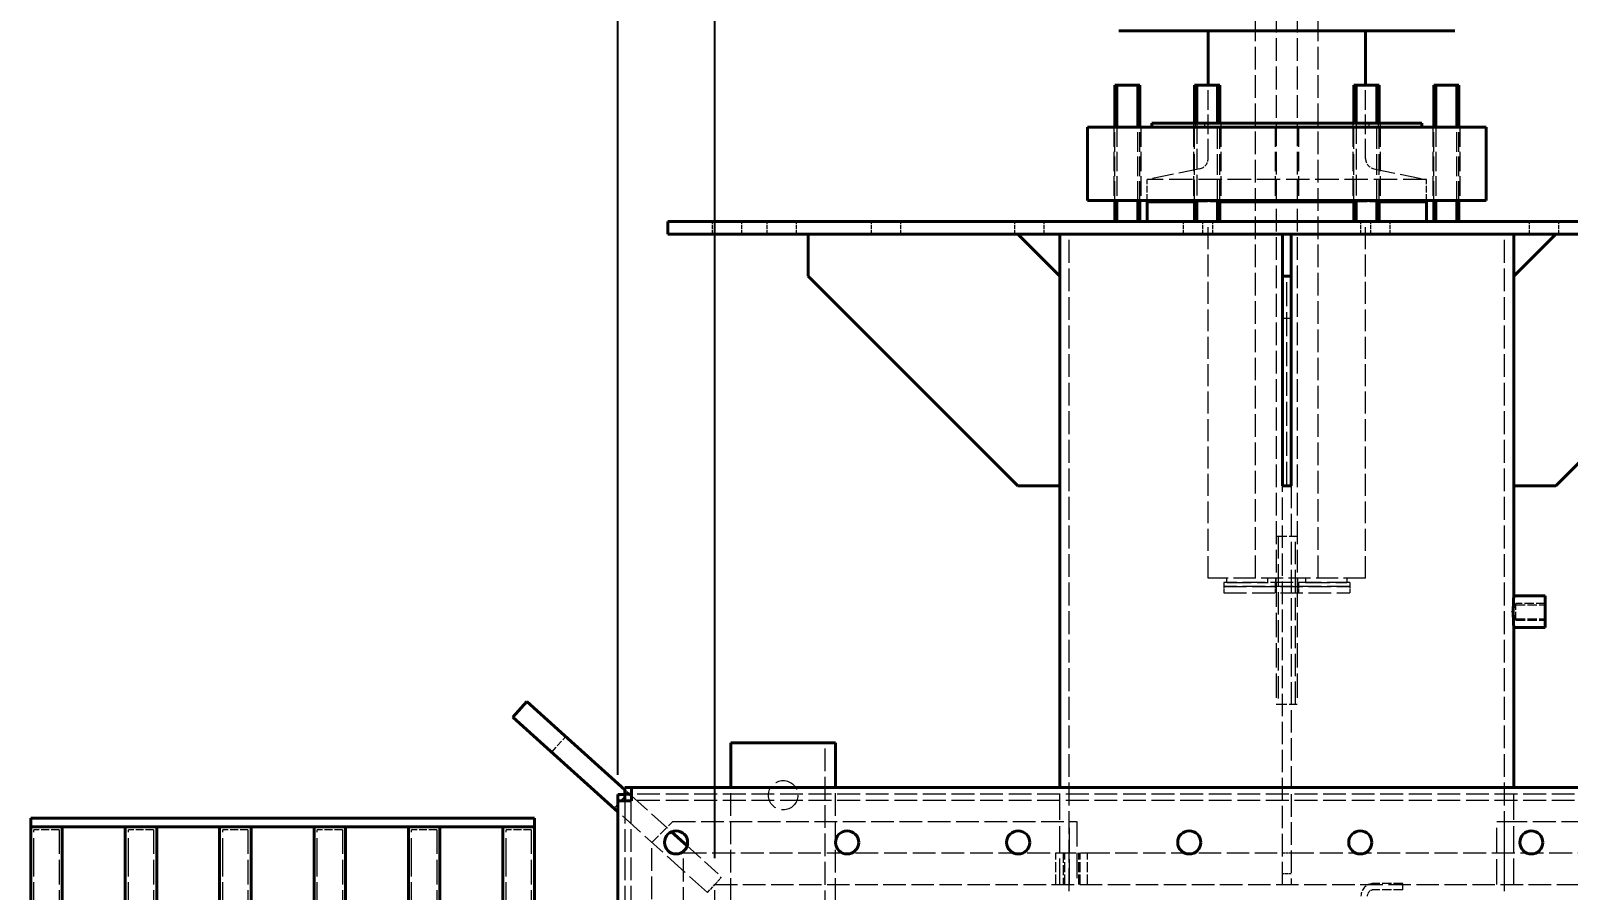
# Model space of a CAD drawing. Header units: millimetres. Extents: x 0 to 5945, y 0 to 4205.
# Drawn here: x 1178 to 1910, y 2870 to 3280 of the extents above; entities that cross this region are included whole.
import ezdxf

# ---------------------------------------------------------------- set-up
doc = ezdxf.new("R2010")
doc.units = ezdxf.units.MM
doc.header["$LTSCALE"] = 5
doc.linetypes.add('DASHED', pattern=[0.2067, 0.1654, -0.0413])
for name, color, linetype, lineweight in [('가려진 것(ISO)', 2, 'DASHED', 18), ('가시적인 것(ISO)', 3, 'Continuous', 40), ('가시적인 좁은 것(ISO)', 3, 'Continuous', 35), ('치수(ISO)', 2, 'Continuous', 25)]:
    doc.layers.add(name, color=color, linetype=linetype, lineweight=lineweight)
doc.styles.add('치수 텍스트_PSTEK_POSCO', font='isocp.shx')
doc.dimstyles.new('치수_PSTEK_POSCO', dxfattribs={"dimscale": 5, "dimtxt": 5, "dimasz": 2.5, "dimexe": 2, "dimexo": 2.5, "dimgap": 1, "dimtad": 1, "dimrnd": 1e-08, "dimdsep": 46, "dimtxsty": '치수 텍스트_PSTEK_POSCO', "dimcen": 0.09, "dimdle": 10, "dimclrd": 7, "dimclre": 7, "dimclrt": 2, "dimadec": 1, "dimazin": 2, "dimtfac": 1, "dimtmove": 0, "dimatfit": 3, "dimfxl": 0, "dimtolj": 1, "dimlwd": -1, "dimlwe": -1, "dimarcsym": 0})

# ---------------------------------------------------------------- blocks, each defined once
blk = doc.blocks.new('*D26')
at = {"layer": 'Defpoints', "color": 0}
for p in [(1776.38, 3797.88), (1776.38, 3680.96), (1457.68, 2912.76)]:
    blk.add_point(p, dxfattribs=at)
at = {"layer": '치수(ISO)', "color": 7}
for p, q in [((1457.68, 2925.26), (1457.68, 3807.88)), ((1776.38, 3693.46), (1776.38, 3807.88)), ((1470.18, 3797.88), (1763.88, 3797.88))]:
    blk.add_line(p, q, dxfattribs=at)
for points in [[(1470.18, 3799.96), (1470.18, 3795.8), (1457.68, 3797.88)], [(1763.88, 3799.96), (1763.88, 3795.8), (1776.38, 3797.88)]]:
    blk.add_solid(points, dxfattribs=at)
at = {"layer": '치수(ISO)', "color": 2, "insert": (1584.53, 3815.38), "char_height": 25, "attachment_point": 4, "style": '치수 텍스트_PSTEK_POSCO'}
blk.add_mtext('\\A1;318.7', dxfattribs=at)
blk = doc.blocks.new('*D31')
at = {"layer": 'Defpoints', "color": 0}
for p in [(1776.38, 3745.92), (1776.38, 3680.96), (1503.88, 2872.96)]:
    blk.add_point(p, dxfattribs=at)
at = {"layer": '치수(ISO)', "color": 7}
for p, q in [((1503.88, 2885.46), (1503.88, 3755.92)), ((1776.38, 3693.46), (1776.38, 3755.92)), ((1516.38, 3745.92), (1763.88, 3745.92))]:
    blk.add_line(p, q, dxfattribs=at)
for points in [[(1516.38, 3748.01), (1516.38, 3743.84), (1503.88, 3745.92)], [(1763.88, 3748.01), (1763.88, 3743.84), (1776.38, 3745.92)]]:
    blk.add_solid(points, dxfattribs=at)
at = {"layer": '치수(ISO)', "color": 2, "insert": (1604.29, 3763.42), "char_height": 25, "attachment_point": 4, "style": '치수 텍스트_PSTEK_POSCO'}
blk.add_mtext('\\A1;272.5', dxfattribs=at)

msp = doc.modelspace()

# ---------------------------------------------------------------- linework, layer by layer
at = {"layer": '가려진 것(ISO)', "ltscale": 13.110788}
for p, q in [((1771.376, 3560.957), (1771.376, 3018.957)), ((1781.376, 3560.957), (1781.376, 3018.957))]:
    msp.add_line(p, q, dxfattribs=at)
at = {"layer": '가려진 것(ISO)', "ltscale": 13.038219}
for p, q in [((1761.376, 3018.957), (1761.376, 3557.957)), ((1791.376, 3018.957), (1791.376, 3557.957))]:
    msp.add_line(p, q, dxfattribs=at)
at = {"layer": '가려진 것(ISO)', "ltscale": 11.26547}
for p, q in [((1738.876, 3219.028), (1738.876, 3253.957)), ((1813.876, 3219.028), (1813.876, 3253.957))]:
    msp.add_line(p, q, dxfattribs=at)
at = {"layer": '가려진 것(ISO)', "ltscale": 11.288502}
for p, q in [((1693.876, 3233.957), (1693.876, 3198.957)), ((1694.376, 3198.957), (1694.376, 3233.957)), ((1695.426, 3233.957), (1695.426, 3198.957)), ((1705.326, 3198.957), (1705.326, 3233.957)), ((1706.376, 3198.957), (1706.376, 3233.957)), ((1706.876, 3233.957), (1706.876, 3198.957)), ((1731.876, 3233.957), (1731.876, 3198.957)), ((1744.876, 3233.957), (1744.876, 3198.957)), ((1770.876, 3233.957), (1770.876, 3198.957)), ((1781.876, 3233.957), (1781.876, 3198.957)), ((1807.876, 3233.957), (1807.876, 3198.957)), ((1820.876, 3233.957), (1820.876, 3198.957)), ((1845.876, 3233.957), (1845.876, 3198.957)), ((1846.376, 3198.957), (1846.376, 3233.957)), ((1847.426, 3233.957), (1847.426, 3198.957)), ((1857.326, 3198.957), (1857.326, 3233.957)), ((1858.376, 3198.957), (1858.376, 3233.957)), ((1858.876, 3233.957), (1858.876, 3198.957))]:
    msp.add_line(p, q, dxfattribs=at)
at = {"layer": '가려진 것(ISO)', "ltscale": 0.761779}
for p, q in [((1731.876, 3235.957), (1731.876, 3233.957)), ((1732.889, 3233.957), (1732.889, 3235.957)), ((1737.186, 3235.957), (1737.186, 3233.957)), ((1744.876, 3235.957), (1744.876, 3233.957)), ((1807.876, 3235.957), (1807.876, 3233.957)), ((1815.567, 3233.957), (1815.567, 3235.957)), ((1819.864, 3235.957), (1819.864, 3233.957)), ((1820.876, 3235.957), (1820.876, 3233.957)), ((1774.376, 3142.957), (1776.376, 3142.957)), ((1776.376, 3142.957), (1778.376, 3142.957)), ((1747.589, 3018.957), (1747.589, 3016.957)), ((1767.376, 3016.957), (1767.376, 3018.957)), ((1771.126, 3016.957), (1771.126, 3018.957)), ((1771.376, 3016.957), (1771.376, 3018.957)), ((1781.376, 3018.957), (1781.376, 3016.957)), ((1781.626, 3016.957), (1781.626, 3018.957)), ((1785.376, 3016.957), (1785.376, 3018.957)), ((1805.164, 3016.957), (1805.164, 3018.957)), ((1746.376, 3016.957), (1746.376, 3014.957)), ((1770.876, 3016.957), (1770.876, 3014.957)), ((1781.876, 3016.957), (1781.876, 3014.957)), ((1806.376, 3016.957), (1806.376, 3014.957))]:
    msp.add_line(p, q, dxfattribs=at)
at = {"layer": '가려진 것(ISO)', "ltscale": 11.933559}
for p, q in [((1732.376, 3198.957), (1732.376, 3235.957)), ((1733.426, 3235.957), (1733.426, 3198.957)), ((1743.326, 3198.957), (1743.326, 3235.957)), ((1744.376, 3198.957), (1744.376, 3235.957)), ((1808.376, 3198.957), (1808.376, 3235.957)), ((1809.426, 3235.957), (1809.426, 3198.957)), ((1819.326, 3198.957), (1819.326, 3235.957)), ((1820.376, 3198.957), (1820.376, 3235.957))]:
    msp.add_line(p, q, dxfattribs=at)
at = {"layer": '가려진 것(ISO)', "ltscale": 12.357414}
for p, q in [((1734.889, 3214.132), (1709.876, 3208.957)), ((1817.863, 3214.132), (1842.876, 3208.957))]:
    msp.add_line(p, q, dxfattribs=at)
at = {"layer": '가려진 것(ISO)', "ltscale": 13.476273}
msp.add_line((1842.876, 3208.957), (1709.876, 3208.957), dxfattribs=at)
at = {"layer": '가려진 것(ISO)', "ltscale": 3.809293}
for p, q in [((1709.876, 3198.957), (1709.876, 3208.957)), ((1842.876, 3198.957), (1842.876, 3208.957)), ((1426.095, 2936.024), (1432.79, 2943.451)), ((1455.806, 2909.242), (1462.501, 2916.669))]:
    msp.add_line(p, q, dxfattribs=at)
at = {"layer": '가려진 것(ISO)', "ltscale": 5.598278}
for p, q in [((1744.376, 3198.457), (1732.376, 3198.457)), ((1820.376, 3198.457), (1808.376, 3198.457))]:
    msp.add_line(p, q, dxfattribs=at)
at = {"layer": '가려진 것(ISO)', "ltscale": 0.19037}
for p, q in [((1738.876, 3198.457), (1738.876, 3198.957)), ((1813.876, 3198.457), (1813.876, 3198.957))]:
    msp.add_line(p, q, dxfattribs=at)
at = {"layer": '가려진 것(ISO)', "ltscale": 2.285536}
for p, q in [((1502.701, 3182.957), (1502.701, 3188.957)), ((1516.701, 3182.957), (1516.701, 3188.957)), ((1528.805, 3182.957), (1528.805, 3188.957)), ((1542.805, 3182.957), (1542.805, 3188.957)), ((1578.458, 3182.957), (1578.458, 3188.957)), ((1592.458, 3182.957), (1592.458, 3188.957)), ((1646.799, 3182.957), (1646.799, 3188.957)), ((1660.799, 3182.957), (1660.799, 3188.957)), ((1727.139, 3182.957), (1727.139, 3188.957)), ((1736.376, 3182.957), (1736.376, 3188.957)), ((1741.139, 3182.957), (1741.139, 3188.957)), ((1811.614, 3182.957), (1811.614, 3188.957)), ((1816.376, 3182.957), (1816.376, 3188.957)), ((1825.614, 3182.957), (1825.614, 3188.957)), ((1891.954, 3182.957), (1891.954, 3188.957)), ((1905.954, 3182.957), (1905.954, 3188.957))]:
    msp.add_line(p, q, dxfattribs=at)
at = {"layer": '가려진 것(ISO)', "ltscale": 12.653046}
for p, q in [((1738.876, 3018.957), (1738.876, 3188.957)), ((1813.876, 3018.957), (1813.876, 3188.957))]:
    msp.add_line(p, q, dxfattribs=at)
at = {"layer": '가려진 것(ISO)', "ltscale": 13.175996}
for p, q in [((1672.726, 2869.757), (1672.726, 3182.957)), ((1880.026, 2869.757), (1880.026, 3182.957))]:
    msp.add_line(p, q, dxfattribs=at)
at = {"layer": '가려진 것(ISO)', "ltscale": 13.822656}
msp.add_line((1776.376, 3062.957), (1776.376, 3162.957), dxfattribs=at)
at = {"layer": '가려진 것(ISO)', "ltscale": 12.934065}
for p, q in [((1774.376, 2872.957), (1774.376, 3062.957)), ((1778.376, 3062.957), (1778.376, 2872.957))]:
    msp.add_line(p, q, dxfattribs=at)
at = {"layer": '가려진 것(ISO)', "ltscale": 5.983681}
for p, q in [((1771.376, 3038.957), (1781.376, 3038.957)), ((1771.376, 2958.957), (1781.376, 2958.957))]:
    msp.add_line(p, q, dxfattribs=at)
at = {"layer": '가려진 것(ISO)', "ltscale": 12.901145}
for p, q in [((1772.273, 3038.957), (1772.273, 2958.957)), ((1780.479, 2958.957), (1780.479, 3038.957))]:
    msp.add_line(p, q, dxfattribs=at)
at = {"layer": '가려진 것(ISO)', "ltscale": 12.665669}
msp.add_line((1813.876, 3018.957), (1738.876, 3018.957), dxfattribs=at)
at = {"layer": '가려진 것(ISO)', "ltscale": 13.027546}
for p, q in [((1806.376, 3016.957), (1746.376, 3016.957)), ((1746.376, 3014.957), (1806.376, 3014.957)), ((1806.376, 3014.957), (1746.376, 3014.957)), ((1746.376, 3011.957), (1806.376, 3011.957))]:
    msp.add_line(p, q, dxfattribs=at)
at = {"layer": '가려진 것(ISO)', "ltscale": 1.142718}
for p, q in [((1746.376, 3014.957), (1746.376, 3011.957)), ((1770.876, 3014.957), (1770.876, 3011.957)), ((1781.876, 3014.957), (1781.876, 3011.957)), ((1806.376, 3014.957), (1806.376, 3011.957)), ((1831.693, 2870.357), (1831.693, 2873.357))]:
    msp.add_line(p, q, dxfattribs=at)
at = {"layer": '가려진 것(ISO)', "ltscale": 14.066348}
for p, q in [((1747.724, 3016.957), (1767.488, 3016.957)), ((1785.265, 3016.957), (1805.029, 3016.957))]:
    msp.add_line(p, q, dxfattribs=at)
at = {"layer": '가려진 것(ISO)', "ltscale": 14.029995}
for p, q in [((1771.376, 3016.957), (1771.376, 2958.957)), ((1781.376, 3016.957), (1781.376, 2958.957))]:
    msp.add_line(p, q, dxfattribs=at)
at = {"layer": '가려진 것(ISO)', "ltscale": 1.476918}
for q in [(1885.526, 3006.281), (1885.526, 2999.634)]:
    msp.add_line((1883.529, 3002.957), q, dxfattribs=at)
at = {"layer": '가려진 것(ISO)', "ltscale": 5.33305}
for p, q in [((1899.526, 3006.957), (1885.526, 3006.957)), ((1885.526, 3006.281), (1899.526, 3006.281)), ((1885.526, 2999.634), (1899.526, 2999.634)), ((1885.526, 2998.957), (1899.526, 2998.957)), ((1831.693, 2873.357), (1817.693, 2873.357)), ((1831.693, 2870.357), (1817.693, 2870.357))]:
    msp.add_line(p, q, dxfattribs=at)
at = {"layer": '가려진 것(ISO)', "ltscale": 4.786925}
msp.add_line((1885.526, 2998.957), (1885.526, 3006.957), dxfattribs=at)
at = {"layer": '가려진 것(ISO)', "ltscale": 13.090868}
msp.add_line((1556.376, 2250.457), (1556.376, 2940.457), dxfattribs=at)
at = {"layer": '가려진 것(ISO)', "ltscale": 1.187125}
msp.add_line((1460.976, 2918.044), (1463.291, 2915.957), dxfattribs=at)
at = {"layer": '가려진 것(ISO)', "ltscale": 13.17814}
for p, q in [((2158.676, 2915.957), (1464.076, 2915.957)), ((2158.676, 2912.957), (1464.076, 2912.957))]:
    msp.add_line(p, q, dxfattribs=at)
at = {"layer": '가려진 것(ISO)', "ltscale": 13.050315}
for p, q in [((1511.376, 2271.757), (1511.376, 2919.157)), ((1561.376, 2271.757), (1561.376, 2919.157))]:
    msp.add_line(p, q, dxfattribs=at)
at = {"layer": '가려진 것(ISO)', "ltscale": 14.900823}
for p, q in [((1668.226, 2872.957), (1668.226, 2919.157)), ((1884.526, 2872.957), (1884.526, 2919.157))]:
    msp.add_line(p, q, dxfattribs=at)
at = {"layer": '가려진 것(ISO)', "ltscale": 13.064468}
for p, q in [((1460.876, 2912.757), (1460.876, 2278.157)), ((1463.876, 2912.757), (1463.876, 2278.157))]:
    msp.add_line(p, q, dxfattribs=at)
at = {"layer": '가려진 것(ISO)', "ltscale": 12.457311}
msp.add_line((1464.076, 2915.249), (1483.202, 2898.009), dxfattribs=at)
at = {"layer": '가려진 것(ISO)', "ltscale": 13.904486}
msp.add_line((1500.372, 2869.069), (1457.676, 2907.555), dxfattribs=at)
at = {"layer": '가려진 것(ISO)', "ltscale": 5.387196}
msp.add_line((1473.876, 2892.957), (1483.876, 2902.957), dxfattribs=at)
at = {"layer": '가려진 것(ISO)', "ltscale": 13.054677}
msp.add_line((1483.876, 2902.957), (1672.765, 2902.957), dxfattribs=at)
at = {"layer": '가려진 것(ISO)', "ltscale": 14.513788}
for p, q in [((1672.765, 2872.957), (1672.765, 2902.957)), ((1676.299, 2902.957), (1676.299, 2872.957)), ((1876.454, 2872.957), (1876.454, 2902.957)), ((1879.988, 2902.957), (1879.988, 2872.957))]:
    msp.add_line(p, q, dxfattribs=at)
at = {"layer": '가려진 것(ISO)', "ltscale": 4.0419}
for p, q in [((1672.765, 2902.957), (1676.299, 2902.957)), ((1876.454, 2902.957), (1879.988, 2902.957))]:
    msp.add_line(p, q, dxfattribs=at)
at = {"layer": '가려진 것(ISO)', "ltscale": 13.184026}
msp.add_line((1879.988, 2902.957), (2138.876, 2902.957), dxfattribs=at)
at = {"layer": '가려진 것(ISO)', "ltscale": 13.890018}
for p, q in [((1179.376, 2883.494), (1179.376, 2898.957)), ((1191.376, 2898.957), (1191.376, 2883.494)), ((1224.376, 2883.494), (1224.376, 2898.957)), ((1236.376, 2898.957), (1236.376, 2883.494)), ((1269.376, 2883.494), (1269.376, 2898.957)), ((1281.376, 2898.957), (1281.376, 2883.494)), ((1314.376, 2883.494), (1314.376, 2898.957)), ((1326.376, 2898.957), (1326.376, 2883.494)), ((1359.376, 2883.494), (1359.376, 2898.957)), ((1371.376, 2898.957), (1371.376, 2883.494)), ((1404.376, 2883.494), (1404.376, 2898.957)), ((1416.376, 2898.957), (1416.376, 2883.494))]:
    msp.add_line(p, q, dxfattribs=at)
at = {"layer": '가려진 것(ISO)', "ltscale": 4.571172}
for p, q in [((1191.376, 2898.957), (1179.376, 2898.957)), ((1236.376, 2898.957), (1224.376, 2898.957)), ((1281.376, 2898.957), (1269.376, 2898.957)), ((1326.376, 2898.957), (1314.376, 2898.957)), ((1371.376, 2898.957), (1359.376, 2898.957)), ((1416.376, 2898.957), (1404.376, 2898.957))]:
    msp.add_line(p, q, dxfattribs=at)
at = {"layer": '가려진 것(ISO)', "ltscale": 13.0844}
msp.add_line((1473.876, 2297.957), (1473.876, 2892.957), dxfattribs=at)
at = {"layer": '가려진 것(ISO)', "ltscale": 13.211268}
msp.add_line((1488.876, 2887.957), (1666.376, 2887.957), dxfattribs=at)
at = {"layer": '가려진 것(ISO)', "ltscale": 13.131522}
msp.add_line((1488.876, 2602.957), (1488.876, 2887.957), dxfattribs=at)
at = {"layer": '가려진 것(ISO)', "ltscale": 10.708612}
msp.add_line((1490.626, 2891.317), (1507.067, 2876.497), dxfattribs=at)
at = {"layer": '가려진 것(ISO)', "ltscale": 11.399102}
msp.add_line((1666.376, 2887.957), (1681.376, 2887.957), dxfattribs=at)
at = {"layer": '가려진 것(ISO)', "ltscale": 5.71399}
for p, q in [((1666.376, 2872.957), (1666.376, 2887.957)), ((1669.876, 2887.957), (1669.876, 2872.957)), ((1670.553, 2872.957), (1670.553, 2887.957)), ((1677.2, 2872.957), (1677.2, 2887.957)), ((1677.876, 2872.957), (1677.876, 2887.957)), ((1681.376, 2872.957), (1681.376, 2887.957))]:
    msp.add_line(p, q, dxfattribs=at)
at = {"layer": '가려진 것(ISO)', "ltscale": 12.855069}
msp.add_line((1681.376, 2887.957), (1774.376, 2887.957), dxfattribs=at)
at = {"layer": '가려진 것(ISO)', "ltscale": 1.523657}
for p, q in [((1774.376, 2887.957), (1778.376, 2887.957)), ((1778.376, 2877.957), (1774.376, 2877.957))]:
    msp.add_line(p, q, dxfattribs=at)
at = {"layer": '가려진 것(ISO)', "ltscale": 13.229877}
msp.add_line((1778.376, 2887.957), (2133.876, 2887.957), dxfattribs=at)
at = {"layer": '가려진 것(ISO)', "ltscale": 12.787186}
for p, q in [((1179.376, 2784.146), (1179.376, 2883.494)), ((1191.376, 2883.494), (1191.376, 2784.146)), ((1224.376, 2784.146), (1224.376, 2883.494)), ((1236.376, 2883.494), (1236.376, 2784.146)), ((1269.376, 2784.146), (1269.376, 2883.494)), ((1281.376, 2883.494), (1281.376, 2784.146)), ((1314.376, 2784.146), (1314.376, 2883.494)), ((1326.376, 2883.494), (1326.376, 2784.146)), ((1359.376, 2784.146), (1359.376, 2883.494)), ((1371.376, 2883.494), (1371.376, 2784.146)), ((1404.376, 2784.146), (1404.376, 2883.494)), ((1416.376, 2883.494), (1416.376, 2784.146))]:
    msp.add_line(p, q, dxfattribs=at)
at = {"layer": '가려진 것(ISO)', "ltscale": 1.993861}
msp.add_line((1500.372, 2869.069), (1503.876, 2872.957), dxfattribs=at)
at = {"layer": '가려진 것(ISO)', "ltscale": 1.815332}
msp.add_line((1503.876, 2872.957), (1507.067, 2876.497), dxfattribs=at)
at = {"layer": '가려진 것(ISO)', "ltscale": 13.097809}
msp.add_line((1503.876, 2317.957), (1503.876, 2872.957), dxfattribs=at)
at = {"layer": '가려진 것(ISO)', "ltscale": 12.936202}
msp.add_line((1503.876, 2872.957), (2118.876, 2872.957), dxfattribs=at)
at = {"layer": '가려진 것(ISO)', "ltscale": 14.212656}
msp.add_circle((1536.376, 2915.457), 7, dxfattribs=at)
at = {"layer": '가려진 것(ISO)', "ltscale": 2.603198}
for centre, start, end in [((1733.876, 3219.028), 281.689369, 0), ((1818.876, 3219.028), 180, 258.310631)]:
    msp.add_arc(centre, 5, start, end, dxfattribs=at)
at = {"layer": '가려진 것(ISO)', "ltscale": 3.590168}
msp.add_arc((1817.693, 2867.357), 6, 90, 180, dxfattribs=at)
at = {"layer": '가려진 것(ISO)', "ltscale": 1.795034}
msp.add_arc((1817.693, 2867.357), 3, 90, 180, dxfattribs=at)
at = {"layer": '가시적인 것(ISO)'}
for p, q in [((1856.376, 3279.957), (1696.376, 3279.957)), ((1738.876, 3253.957), (1738.876, 3279.957)), ((1813.876, 3253.957), (1813.876, 3279.957)), ((1706.376, 3253.957), (1694.376, 3253.957)), ((1694.376, 3233.957), (1694.376, 3253.957)), ((1706.376, 3233.957), (1706.376, 3253.957)), ((1744.376, 3253.957), (1732.376, 3253.957)), ((1732.376, 3235.957), (1732.376, 3253.957)), ((1744.376, 3235.957), (1744.376, 3253.957)), ((1820.376, 3253.957), (1808.376, 3253.957)), ((1808.376, 3235.957), (1808.376, 3253.957)), ((1820.376, 3235.957), (1820.376, 3253.957)), ((1858.376, 3253.957), (1846.376, 3253.957)), ((1846.376, 3233.957), (1846.376, 3253.957)), ((1858.376, 3233.957), (1858.376, 3253.957)), ((1871.376, 3233.957), (1681.376, 3233.957)), ((1681.376, 3233.957), (1681.376, 3198.957)), ((1712.063, 3235.957), (1712.03, 3235.957)), ((1712.03, 3235.957), (1712.03, 3233.957)), ((1712.063, 3233.957), (1712.063, 3235.957)), ((1840.69, 3235.957), (1712.063, 3235.957)), ((1840.723, 3235.957), (1840.69, 3235.957)), ((1840.69, 3235.957), (1840.69, 3233.957)), ((1840.723, 3233.957), (1840.723, 3235.957)), ((1871.376, 3233.957), (1871.376, 3198.957)), ((1681.376, 3198.957), (1871.376, 3198.957)), ((1694.376, 3188.957), (1694.376, 3198.957)), ((1706.376, 3188.957), (1706.376, 3198.957)), ((1732.376, 3198.457), (1709.876, 3198.457)), ((1709.876, 3188.957), (1709.876, 3198.457)), ((1732.376, 3188.957), (1732.376, 3198.957)), ((1744.376, 3188.957), (1744.376, 3198.957)), ((1808.376, 3198.457), (1744.376, 3198.457)), ((1808.376, 3188.957), (1808.376, 3198.957)), ((1820.376, 3188.957), (1820.376, 3198.957)), ((1842.876, 3198.457), (1820.376, 3198.457)), ((1842.876, 3188.957), (1842.876, 3198.457)), ((1846.376, 3188.957), (1846.376, 3198.957)), ((1858.376, 3188.957), (1858.376, 3198.957)), ((2071.376, 3188.957), (1481.376, 3188.957)), ((1481.376, 3182.957), (1481.376, 3188.957)), ((1481.376, 3182.957), (2071.376, 3182.957)), ((1548.226, 3182.957), (1548.226, 3162.957)), ((1668.226, 3162.957), (1648.226, 3182.957)), ((1668.226, 3162.957), (1668.226, 3182.957)), ((1774.376, 3162.957), (1774.376, 3182.957)), ((1778.376, 3182.957), (1778.376, 3162.957)), ((1884.526, 3162.957), (1884.526, 3182.957)), ((1904.526, 3182.957), (1884.526, 3162.957)), ((1548.226, 3162.957), (1648.226, 3062.957)), ((1668.226, 3062.957), (1668.226, 3162.957)), ((1778.376, 3162.957), (1774.376, 3162.957)), ((1774.376, 3062.957), (1774.376, 3162.957)), ((1778.376, 3162.957), (1778.376, 3062.957)), ((1884.526, 3162.957), (1884.526, 3062.957)), ((1904.526, 3062.957), (2004.526, 3162.957)), ((1648.226, 3062.957), (1668.226, 3062.957)), ((1668.226, 2919.157), (1668.226, 3062.957)), ((1778.376, 3062.957), (1774.376, 3062.957)), ((1884.526, 3010.457), (1884.526, 3062.957)), ((1884.526, 3062.957), (1904.526, 3062.957)), ((1899.526, 3010.457), (1884.526, 3010.457)), ((1899.526, 2995.457), (1899.526, 3010.457)), ((1899.526, 2995.457), (1884.526, 2995.457)), ((1884.526, 2919.157), (1884.526, 2995.457)), ((1414.221, 2960.19), (1407.525, 2952.762)), ((1414.221, 2960.19), (1429.076, 2946.799)), ((1422.381, 2939.371), (1407.525, 2952.762)), ((1429.076, 2946.799), (1460.976, 2918.044)), ((1457.676, 2907.555), (1422.381, 2939.371)), ((1561.376, 2940.457), (1511.376, 2940.457)), ((1511.376, 2919.157), (1511.376, 2940.457)), ((1561.376, 2919.157), (1561.376, 2940.457)), ((1460.876, 2915.857), (1457.676, 2915.857)), ((1457.676, 2912.757), (1457.676, 2915.857)), ((1460.876, 2915.857), (1460.876, 2912.757)), ((1460.976, 2915.957), (1460.976, 2919.157)), ((1460.976, 2919.157), (1464.076, 2919.157)), ((1464.076, 2915.957), (1460.976, 2915.957)), ((1463.291, 2915.957), (1464.076, 2915.249)), ((1464.076, 2919.157), (2158.676, 2919.157)), ((1464.076, 2919.157), (1464.076, 2918.3)), ((1464.076, 2918.3), (1464.076, 2912.757)), ((1457.676, 2278.157), (1457.676, 2912.757)), ((1458.534, 2912.757), (1457.676, 2912.757)), ((1464.076, 2912.757), (1458.534, 2912.757)), ((1464.076, 2912.957), (1463.876, 2912.957)), ((1463.876, 2912.957), (1463.876, 2912.757)), ((1177.876, 2904.457), (1417.876, 2904.457)), ((1177.876, 2900.457), (1177.876, 2904.457)), ((1417.876, 2900.457), (1417.876, 2904.457)), ((1177.876, 2900.457), (1177.876, 2884.008)), ((1192.876, 2900.457), (1177.876, 2900.457)), ((1192.876, 2884.008), (1192.876, 2900.457)), ((1222.876, 2900.457), (1192.876, 2900.457)), ((1222.876, 2900.457), (1222.876, 2884.008)), ((1237.876, 2900.457), (1222.876, 2900.457)), ((1237.876, 2884.008), (1237.876, 2900.457)), ((1267.876, 2900.457), (1237.876, 2900.457)), ((1267.876, 2900.457), (1267.876, 2884.008)), ((1282.876, 2900.457), (1267.876, 2900.457)), ((1282.876, 2884.008), (1282.876, 2900.457)), ((1312.876, 2900.457), (1282.876, 2900.457)), ((1312.876, 2900.457), (1312.876, 2884.008)), ((1327.876, 2900.457), (1312.876, 2900.457)), ((1327.876, 2884.008), (1327.876, 2900.457)), ((1357.876, 2900.457), (1327.876, 2900.457)), ((1357.876, 2900.457), (1357.876, 2884.008)), ((1372.876, 2900.457), (1357.876, 2900.457)), ((1372.876, 2884.008), (1372.876, 2900.457)), ((1402.876, 2900.457), (1372.876, 2900.457)), ((1402.876, 2900.457), (1402.876, 2884.008)), ((1417.876, 2900.457), (1402.876, 2900.457)), ((1417.876, 2884.008), (1417.876, 2900.457)), ((1483.202, 2898.009), (1490.626, 2891.317)), ((1177.876, 2784.659), (1177.876, 2884.008)), ((1192.876, 2884.008), (1192.876, 2784.659)), ((1222.876, 2784.659), (1222.876, 2884.008)), ((1237.876, 2884.008), (1237.876, 2784.659)), ((1267.876, 2784.659), (1267.876, 2884.008)), ((1282.876, 2884.008), (1282.876, 2784.659)), ((1312.876, 2784.659), (1312.876, 2884.008)), ((1327.876, 2884.008), (1327.876, 2784.659)), ((1357.876, 2784.659), (1357.876, 2884.008)), ((1372.876, 2884.008), (1372.876, 2784.659)), ((1402.876, 2784.659), (1402.876, 2884.008)), ((1417.876, 2884.008), (1417.876, 2784.659))]:
    msp.add_line(p, q, dxfattribs=at)
for centre in [(1485.376, 2892.957), (1566.876, 2892.957), (1648.376, 2892.957), (1729.876, 2892.957), (1811.376, 2892.957), (1892.876, 2892.957)]:
    msp.add_circle(centre, 5.5, dxfattribs=at)
for points, knots in [([(1884.266, 3002.957), (1884.266, 3003.899), (1884.28, 3004.904), (1884.329, 3006.751), (1884.364, 3007.595), (1884.429, 3008.926), (1884.464, 3009.503), (1884.513, 3010.269), (1884.521, 3010.382), (1884.526, 3010.457)], [0, 0, 0, 0, 0.2826124, 0.2826124, 0.5652249, 0.5652249, 0.8478371, 0.8478371, 1.1304494, 1.1304494, 1.1304494, 1.1304494]), ([(1884.526, 2995.457), (1884.521, 2995.532), (1884.513, 2995.645), (1884.464, 2996.411), (1884.429, 2996.988), (1884.364, 2998.319), (1884.329, 2999.163), (1884.28, 3001.01), (1884.266, 3002.015), (1884.266, 3002.957)], [3.3913481, 3.3913481, 3.3913481, 3.3913481, 3.6739603, 3.6739603, 3.9565725, 3.9565725, 4.239185, 4.239185, 4.5217974, 4.5217974, 4.5217974, 4.5217974])]:
    msp.add_open_spline(points, degree=3, knots=knots, dxfattribs=at)
at = {"layer": '가시적인 좁은 것(ISO)'}
for p, q in [((1695.426, 3253.957), (1695.426, 3233.957)), ((1705.326, 3233.957), (1705.326, 3253.957)), ((1733.426, 3253.957), (1733.426, 3235.957)), ((1743.326, 3235.957), (1743.326, 3253.957)), ((1809.426, 3253.957), (1809.426, 3235.957)), ((1819.326, 3235.957), (1819.326, 3253.957)), ((1847.426, 3253.957), (1847.426, 3233.957)), ((1857.326, 3233.957), (1857.326, 3253.957)), ((1695.426, 3198.957), (1695.426, 3188.957)), ((1705.326, 3188.957), (1705.326, 3198.957)), ((1733.426, 3198.957), (1733.426, 3188.957)), ((1743.326, 3188.957), (1743.326, 3198.957)), ((1809.426, 3198.957), (1809.426, 3188.957)), ((1819.326, 3188.957), (1819.326, 3198.957)), ((1847.426, 3198.957), (1847.426, 3188.957)), ((1857.326, 3188.957), (1857.326, 3198.957))]:
    msp.add_line(p, q, dxfattribs=at)

# ---------------------------------------------------------------- dimensions: what is measured, and where the dimension line sits
at = {"layer": '치수(ISO)', "color": 7}
for base, p1, picture, middle in [((1776.376, 3797.879), (1457.676, 2912.757), '*D26', (1617.026, 3797.879)), ((1776.376, 3745.923), (1503.876, 2872.957), '*D31', (1640.126, 3745.923))]:
    dim = msp.add_linear_dim(base=base, p1=p1, p2=(1776.376, 3680.957), dimstyle='치수_PSTEK_POSCO', override={"dimdec": 2, "dimtp": 0, "dimtm": 0, "dimtdec": 2, "dimtofl": 0, "dimatfit": 1}, dxfattribs=at)
    dim.commit()
    dim.dimension.update_dxf_attribs({"geometry": picture, "text_midpoint": middle, "dimtype": 160})

doc.saveas('drawing.dxf')
